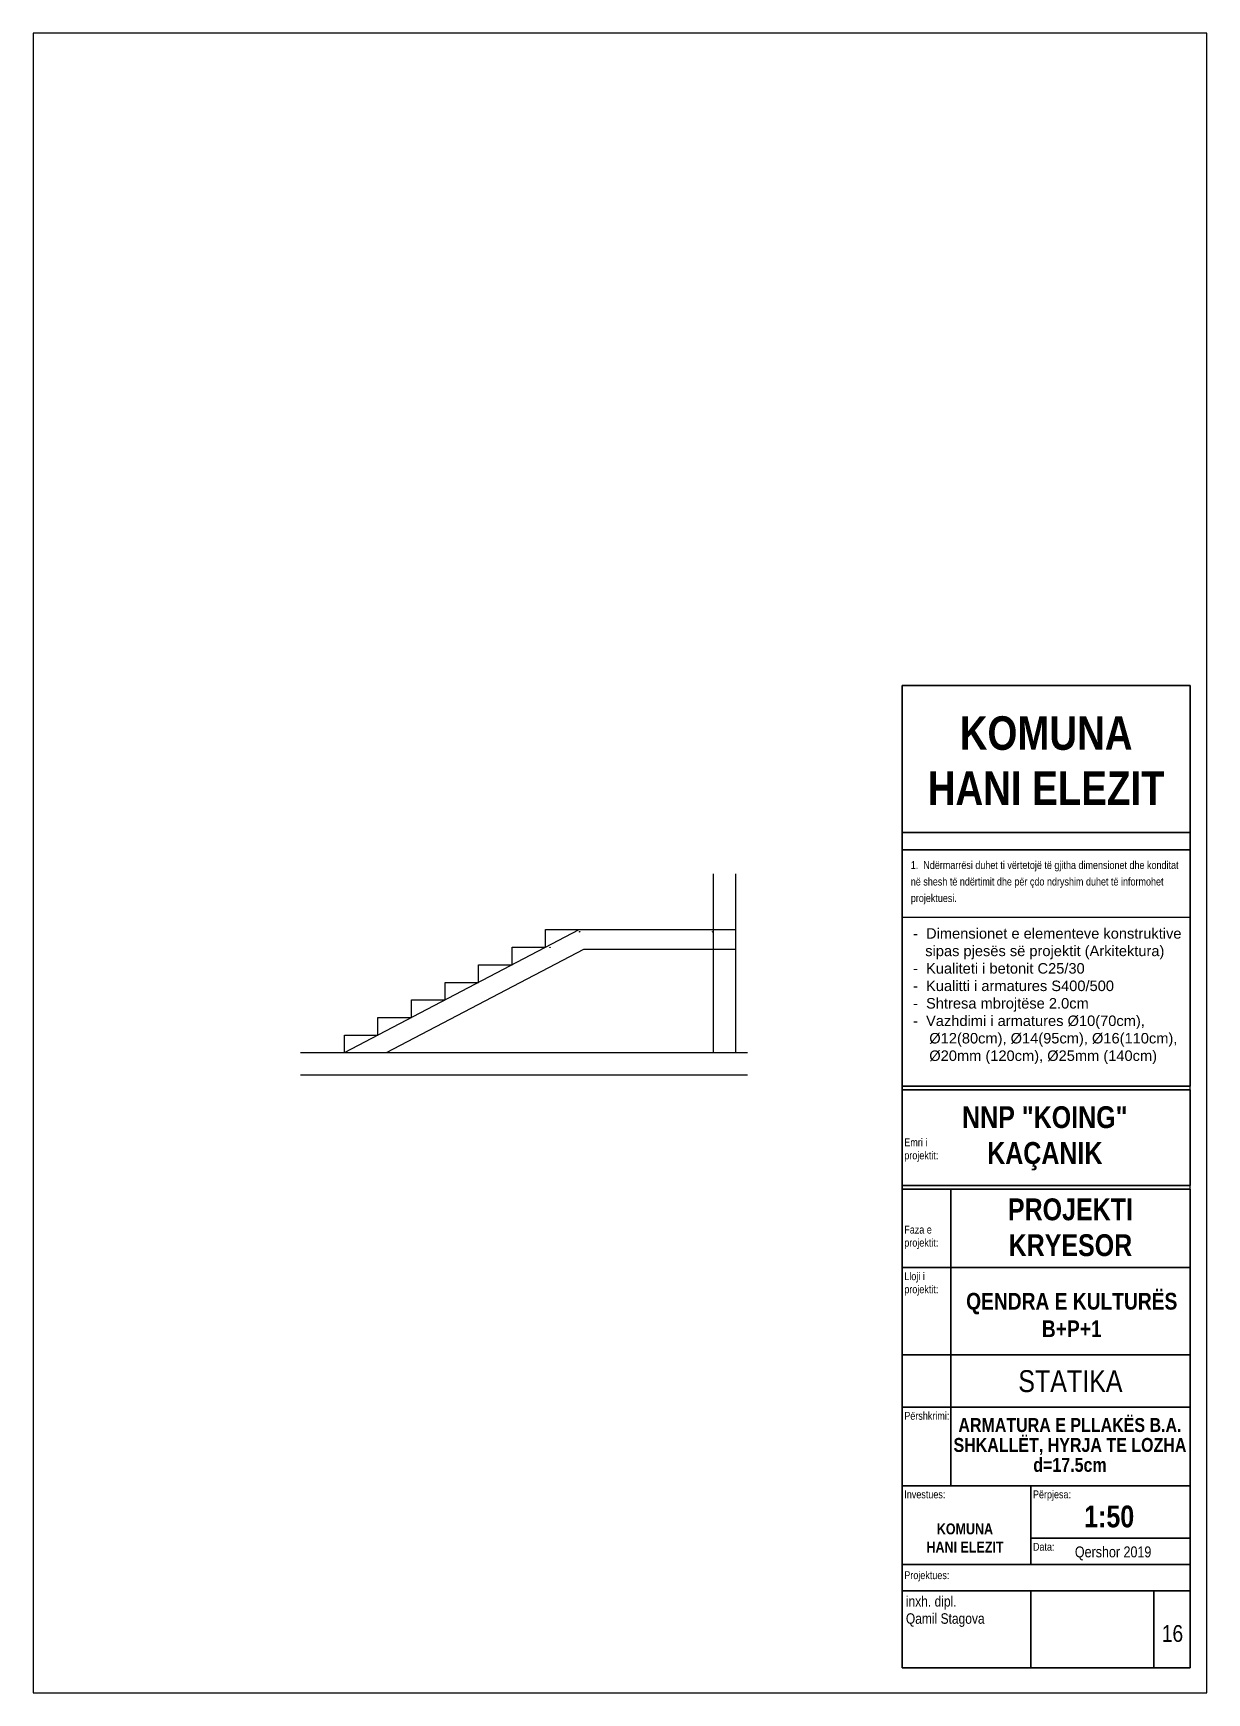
# Model space of a CAD drawing. Header units: inches. Extents: x 1561 to 2611, y 2212 to 3697.
import ezdxf

# ---------------------------------------------------------------- set-up
doc = ezdxf.new("R2010")
doc.units = ezdxf.units.IN
doc.layers.add('0_Pen_No__1', color=7, linetype='Continuous', lineweight=35)
doc.layers.add('TEKSTI_Pen_No__201', color=7, linetype='Continuous', lineweight=18)
doc.styles.add('GENERATED_STYLE_1', font='ARIAL.TTF')
doc.styles.add('GENERATED_STYLE_3', font='ARIALN.TTF')
doc.styles.add('GENERATED_STYLE_4', font='ARIALNB.TTF')

msp = doc.modelspace()

# ---------------------------------------------------------------- linework, layer by layer
for p, q in [((2611.2, 3697.4), (1561.2, 3697.4)), ((1561.2, 3697.4), (1561.2, 2212.4)), ((2611.2, 2212.4), (2611.2, 3697.4)), ((2596.2, 2234.9), (2596.2, 3113.9)), ((2169.7, 2945.3), (2169.7, 2785.3)), ((2189.7, 2945.3), (2189.7, 2785.3)), ((2338.6, 2906.6), (2596.2, 2906.6)), ((1839.7, 2785.3), (2049.7, 2895.3)), ((2019.7, 2879.5), (2019.7, 2895.3)), ((2019.7, 2895.3), (2189.7, 2895.3)), ((1877.4, 2785.3), (2054, 2877.8)), ((1989.7, 2863.8), (1989.7, 2879.5)), ((1989.7, 2879.5), (2019.7, 2879.5)), ((2054, 2877.8), (2189.7, 2877.8)), ((1959.7, 2848.1), (1959.7, 2863.8)), ((1959.7, 2863.8), (1989.7, 2863.8)), ((1929.7, 2832.4), (1929.7, 2848.1)), ((1929.7, 2848.1), (1959.7, 2848.1)), ((1899.7, 2816.7), (1899.7, 2832.4)), ((1899.7, 2832.4), (1929.7, 2832.4)), ((1869.7, 2801), (1869.7, 2816.7)), ((1869.7, 2816.7), (1899.7, 2816.7)), ((1839.7, 2785.3), (1839.7, 2801)), ((1839.7, 2801), (1869.7, 2801)), ((1800.3, 2785.3), (2200.3, 2785.3)), ((1800.3, 2765.3), (2200.3, 2765.3)), ((2338.6, 2234.9), (2596.2, 2234.9)), ((1561.2, 2212.4), (2611.2, 2212.4)), ((1561.2, 2212.4), (2611.2, 2212.4))]:
    msp.add_line(p, q)
for centre in [(2050.1, 2893.4), (2169.3, 2893.4), (2023.6, 2879.5)]:
    msp.add_circle(centre, 0.263)
at = {"layer": '0_Pen_No__1', "linetype": 'Continuous'}
for p, q in [((2338.6, 2755.3), (2338.6, 3113.9)), ((2338.6, 3113.9), (2596.2, 3113.9)), ((2596.2, 3113.9), (2596.2, 2755.3)), ((2338.6, 2982.2), (2596.2, 2982.2)), ((2338.6, 2966.6), (2596.2, 2966.6)), ((2338.6, 2234.9), (2338.6, 2783)), ((2338.6, 2755.3), (2596.2, 2755.3)), ((2338.6, 2752.1), (2596.2, 2752.1)), ((2596.2, 2752.1), (2596.2, 2666.3)), ((2338.6, 2666.3), (2596.2, 2666.3)), ((2338.6, 2663.2), (2596.2, 2663.2)), ((2338.6, 2663.2), (2596.2, 2663.2)), ((2382.2, 2397.6), (2382.2, 2663.2)), ((2596.2, 2663.2), (2596.2, 2234.9)), ((2338.6, 2592.9), (2596.2, 2592.9)), ((2338.6, 2514.8), (2596.2, 2514.8)), ((2338.6, 2467.9), (2596.2, 2467.9)), ((2338.6, 2397.6), (2596.2, 2397.6)), ((2453.7, 2327.3), (2453.7, 2397.6)), ((2453.7, 2350.7), (2596.2, 2350.7)), ((2338.6, 2327.3), (2596.2, 2327.3)), ((2338.6, 2303.8), (2596.2, 2303.8)), ((2453.7, 2303.8), (2453.7, 2234.9)), ((2563.8, 2234.9), (2563.8, 2303.8)), ((2338.6, 2234.9), (2596.2, 2234.9))]:
    msp.add_line(p, q, dxfattribs=at)

# ---------------------------------------------------------------- texts
for s, insert, char_height, width, attachment_point, line_spacing_factor, style in [('\\A1;KOMUNA HANI ELEZIT', (2467.5, 3086.2), 30, 214.051, 2, 0.984903, 'GENERATED_STYLE_4'), ('\\A1;1.  Ndërmarrësi duhet ti vërtetojë të gjitha dimensionet dhe konditat në shesh të ndërtimit dhe për çdo ndryshim duhet të informohet projektuesi. ', (2346.4, 2956.6), 7.0313, 245.916, 1, 1.261061, 'GENERATED_STYLE_3'), ('\\A1;NNP "KOING"\\PKAÇANIK', (2466.3, 2737.3), 19.531, 214.051, 2, 0.984903, 'GENERATED_STYLE_4'), ('\\A1;Emri i\\Pprojektit:', (2340.6, 2708.5), 7.03, 67.539, 1, 0.996607, 'GENERATED_STYLE_3'), ('\\A1;PROJEKTI KRYESOR', (2489.2, 2654.8), 19.531, 214.051, 2, 0.984903, 'GENERATED_STYLE_4'), ('\\A1;Faza e \\Pprojektit:', (2340.6, 2630.4), 7.031, 67.539, 1, 0.996607, 'GENERATED_STYLE_3'), ('\\A1;Lloji i \\Pprojektit:', (2340.6, 2588.7), 7.031, 67.539, 1, 0.996607, 'GENERATED_STYLE_3'), ('\\A1;QENDRA E KULTURËS\\PB+P+1', (2490.4, 2570.3), 15, 214.051, 2, 0.984903, 'GENERATED_STYLE_4'), ('\\A1;ARMATURA E PLLAKËS B.A.\\PSHKALLËT, HYRJA TE LOZHA \\Pd=17.5cm', (2488.8, 2458.3), 12.5, 214.051, 2, 0.8554, 'GENERATED_STYLE_4'), ('\\A1;inxh. dipl. \\PQamil Stagova', (2342, 2299), 9.375, 167.016, 1, 0.98645, 'GENERATED_STYLE_3')]:
    msp.add_mtext(s, dxfattribs=dict(at, insert=insert, char_height=char_height, width=width, attachment_point=attachment_point, line_spacing_factor=line_spacing_factor, style=style))
for s, insert, char_height, attachment_point, style in [('\\A1;STATIKA', (2489.2, 2501.1), 19.531, 2, 'GENERATED_STYLE_3'), ('\\A1;Përshkrimi:', (2340.6, 2463.8), 7.031, 1, 'GENERATED_STYLE_3'), ('\\A1;Investues:', (2340.6, 2393.5), 7.031, 1, 'GENERATED_STYLE_3'), ('\\A1;Përpjesa:', (2455.7, 2393.5), 7.031, 1, 'GENERATED_STYLE_3'), ('\\A1;1:50', (2523.9, 2380), 19.53, 2, 'GENERATED_STYLE_4'), ('\\A1;\\pi-24.727;KOMUNA \\P\\pi-33.963;HANI ELEZIT', (2394.4, 2364), 9.766, 1, 'GENERATED_STYLE_4'), ('\\A1;Data: ', (2455.7, 2346.6), 7.03, 1, 'GENERATED_STYLE_3'), ('\\A1;Qershor 2019', (2527.4, 2343.4), 9.766, 2, 'GENERATED_STYLE_3'), ('\\A1;Projektues: ', (2340.6, 2321.2), 7.031, 1, 'GENERATED_STYLE_3'), ('\\A1;16', (2580.5, 2273), 15, 2, 'GENERATED_STYLE_3')]:
    msp.add_mtext(s, dxfattribs=dict(at, insert=insert, char_height=char_height, attachment_point=attachment_point, style=style))
at = {"layer": 'TEKSTI_Pen_No__201', "linetype": 'Continuous', "insert": (2348.4, 2896.6), "char_height": 9.375, "attachment_point": 1, "style": 'GENERATED_STYLE_1'}
msp.add_mtext('-  Dimensionet e elementeve konstruktive\\P   sipas pjesës së projektit (Arkitektura)\\P-  Kualiteti i betonit C25/30\\P-  Kualitti i armatures S400/500\\P-  Shtresa mbrojtëse 2.0cm\\P-  Vazhdimi i armatures Ø10(70cm), \\P    Ø12(80cm), Ø14(95cm), Ø16(110cm),\\P    Ø20mm (120cm), Ø25mm (140cm)    ', dxfattribs=at)

doc.saveas('drawing.dxf')
